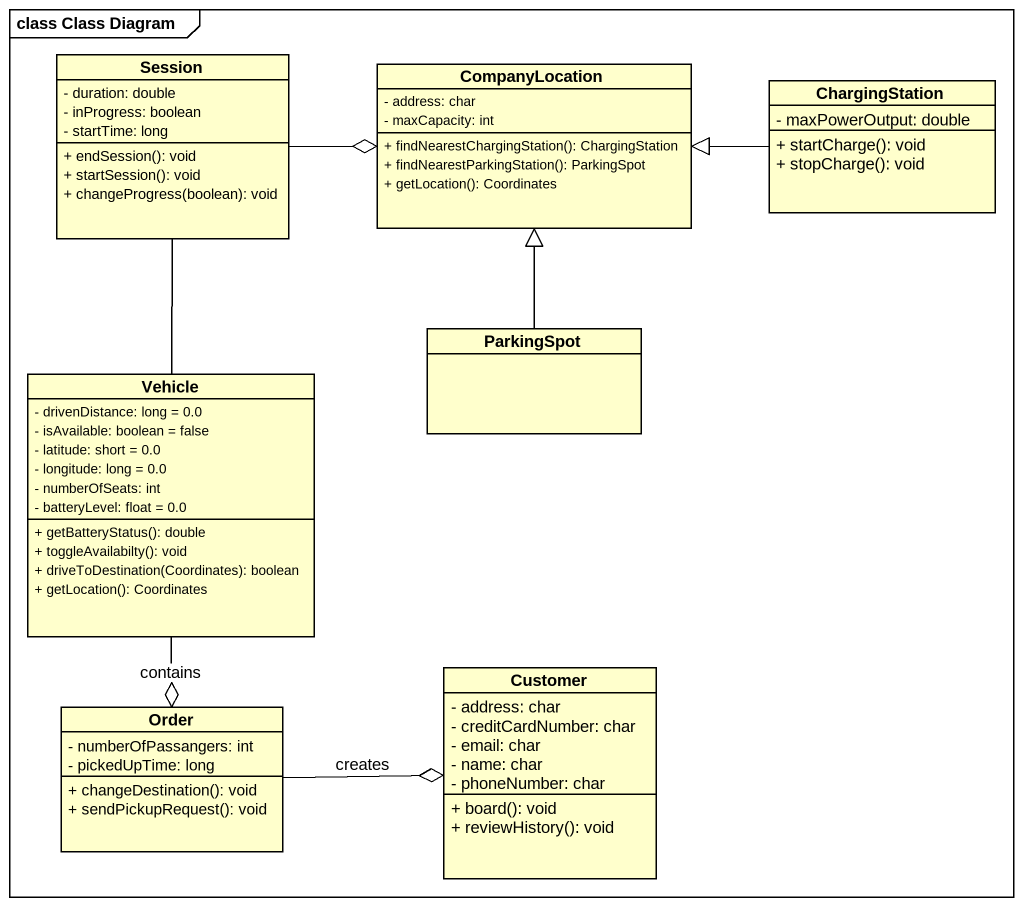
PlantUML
@startuml
mainframe class Class Diagram
hide circle
hide empty members
skinparam classAttributeIconSize 0
class Session {
  - duration: double
  - inProgress: boolean
  - startTime: long
  + endSession(): void
  + startSession(): void
  + changeProgress(boolean): void
}
class CompanyLocation {
  - address: char
  - maxCapacity: int
  + findNearestChargingStation(): ChargingStation
  + findNearestParkingStation(): ParkingSpot
  + getLocation(): Coordinates
}
class ChargingStation {
  - maxPowerOutput: double
  + startCharge(): void
  + stopCharge(): void
}
class ParkingSpot
class Vehicle {
  - drivenDistance: long = 0.0
  - isAvailable: boolean = false
  - latitude: short = 0.0
  - longitude: long = 0.0
  - numberOfSeats: int
  - batteryLevel: float = 0.0
  + getBatteryStatus(): double
  + toggleAvailabilty(): void
  + driveToDestination(Coordinates): boolean
  + getLocation(): Coordinates
}
class Order {
  - numberOfPassangers: int
  - pickedUpTime: long
  + changeDestination(): void
  + sendPickupRequest(): void
}
class Customer {
  - address: char
  - creditCardNumber: char
  - email: char
  - name: char
  - phoneNumber: char
  + board(): void
  + reviewHistory(): void
}
Session -right-o CompanyLocation
ChargingStation -left-|> CompanyLocation
ParkingSpot -up-|> CompanyLocation
Vehicle -up- Session
Vehicle --o Order : contains
Order -right-o Customer : creates
@enduml
